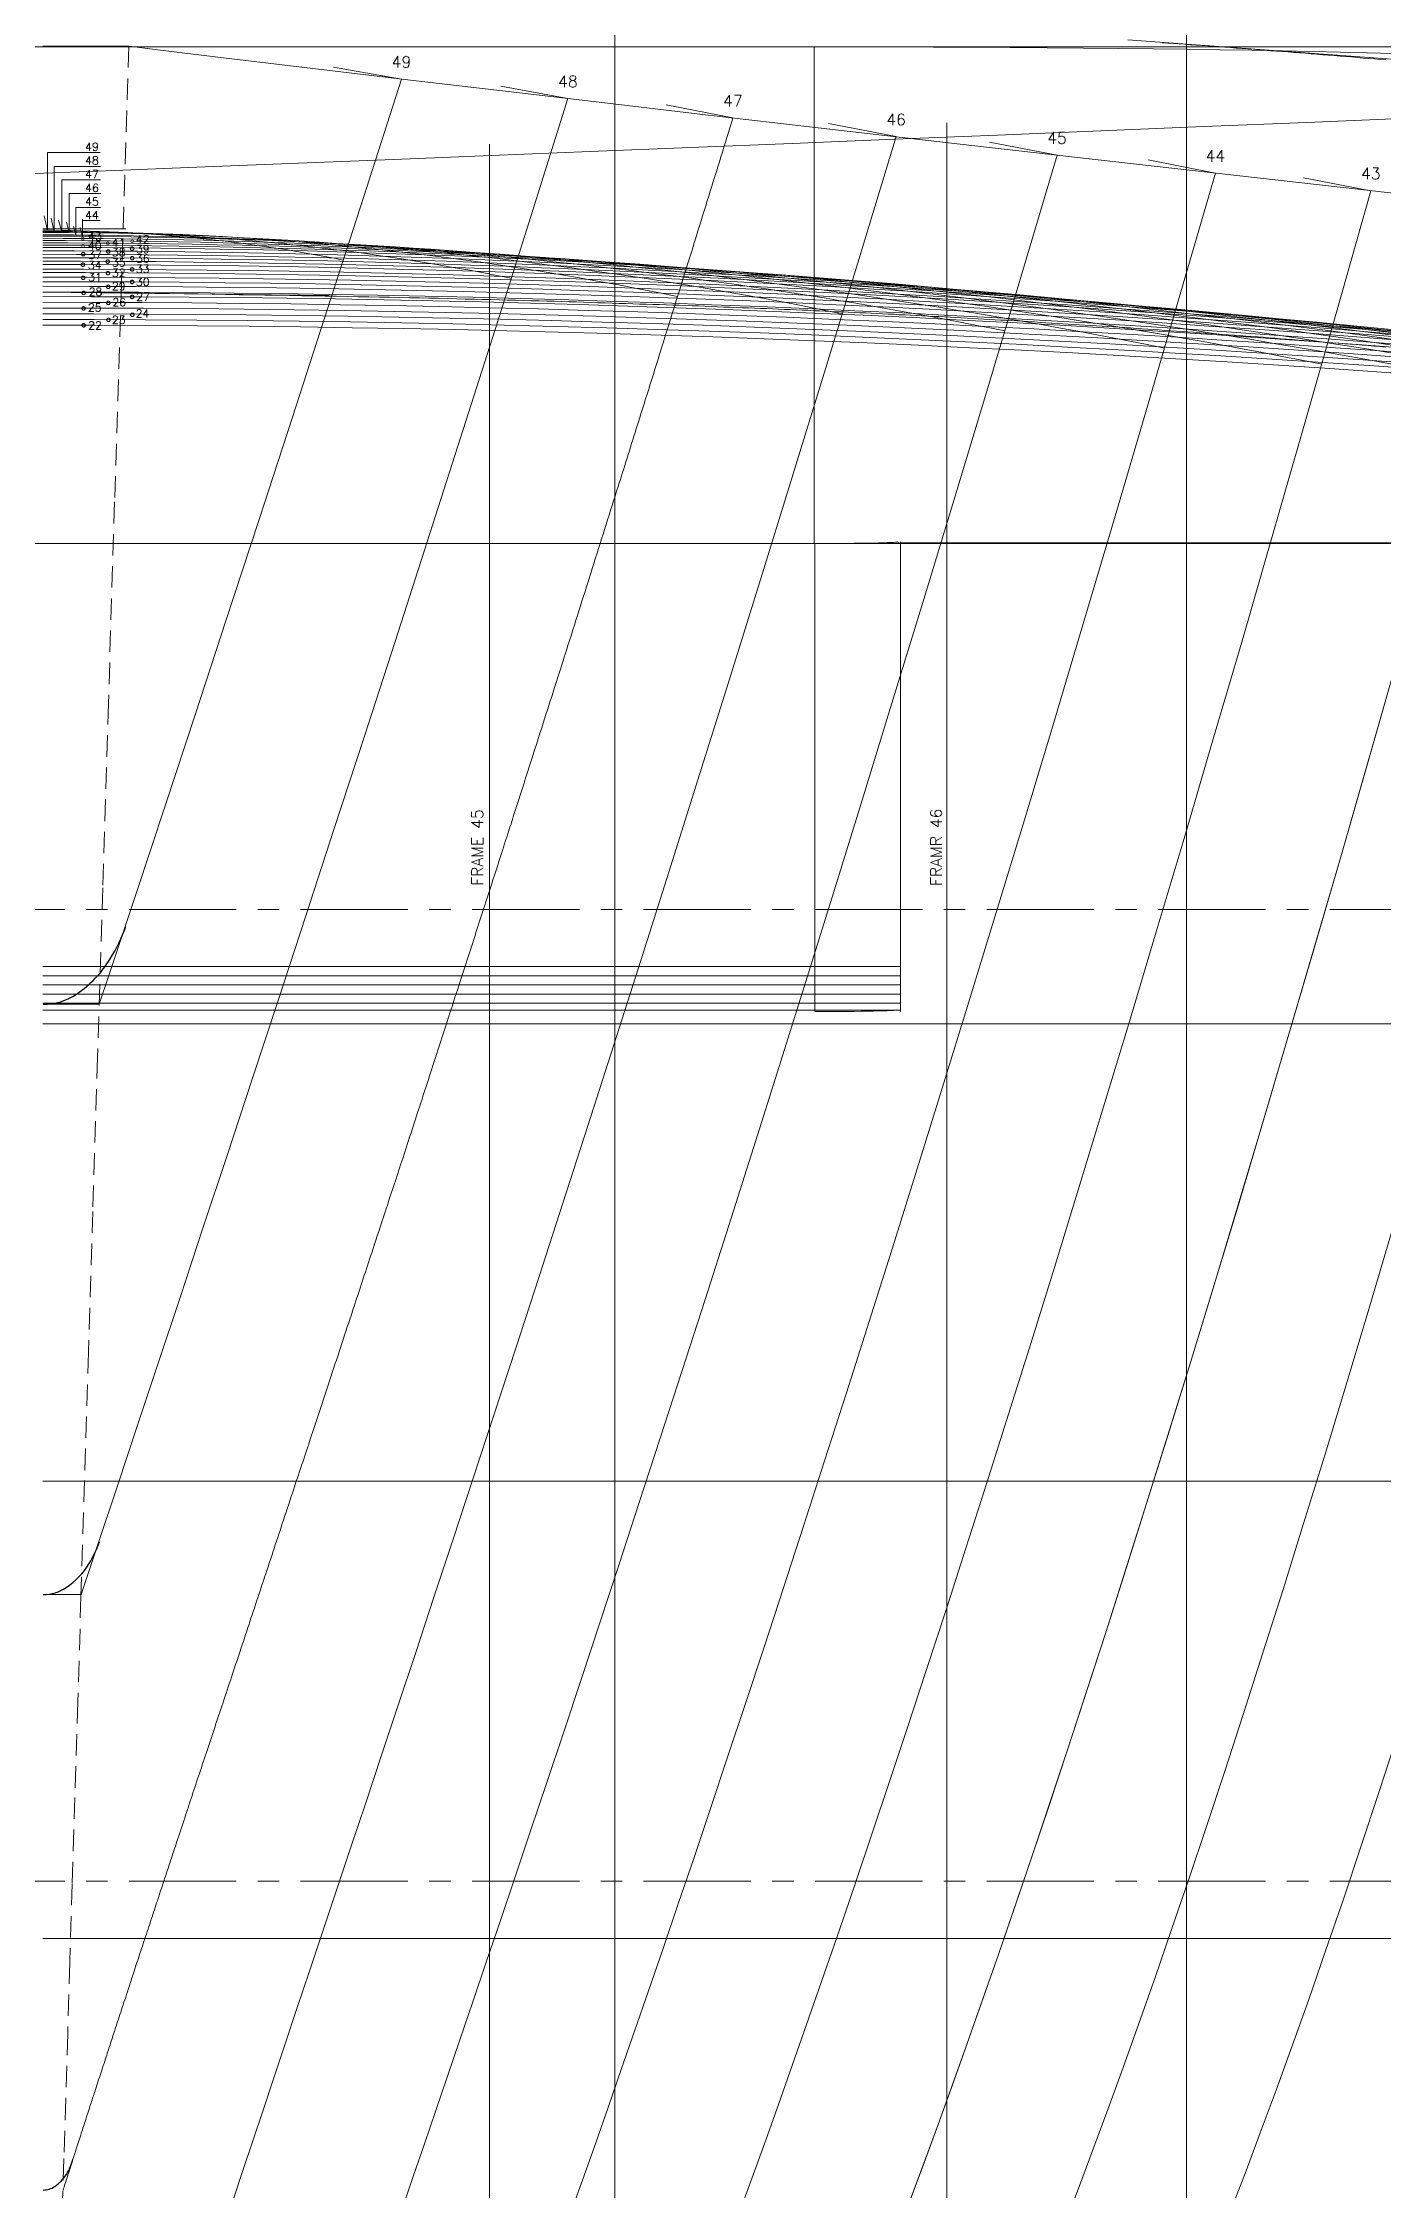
# Model space of a CAD drawing. Extents: x -3086 to 3308, y -97 to 4301.
# Drawn here: x 0 to 1172, y 1430 to 3308 of the extents above; entities that cross this region are included whole.
import ezdxf
from ezdxf.enums import TextEntityAlignment as Align

# ---------------------------------------------------------------- set-up
doc = ezdxf.new("R2010")
doc.units = 0
doc.header["$LTSCALE"] = 3
doc.header["$MEASUREMENT"] = 0
doc.linetypes.add('CENTER', pattern=[50, 31.25, -6.25, 6.25, -6.25])
doc.linetypes.add('HIDDEN', pattern=[9.375, 6.25, -3.125])
for name, color, linetype in [('22', 7, 'CONTINUOUS'), ('23', 7, 'CONTINUOUS'), ('24', 7, 'CONTINUOUS'), ('25', 7, 'CONTINUOUS'), ('26', 7, 'CONTINUOUS'), ('27', 7, 'CONTINUOUS'), ('28', 7, 'CONTINUOUS'), ('29', 7, 'CONTINUOUS'), ('30', 7, 'CONTINUOUS'), ('31', 7, 'CONTINUOUS'), ('32', 7, 'CONTINUOUS'), ('33', 7, 'CONTINUOUS'), ('34', 7, 'CONTINUOUS'), ('35', 7, 'CONTINUOUS'), ('36', 7, 'CONTINUOUS'), ('37', 7, 'CONTINUOUS'), ('38', 7, 'CONTINUOUS'), ('39', 7, 'CONTINUOUS'), ('40', 7, 'CONTINUOUS'), ('41', 7, 'CONTINUOUS'), ('42', 7, 'CONTINUOUS'), ('43', 7, 'CONTINUOUS'), ('44', 7, 'CONTINUOUS'), ('45', 7, 'CONTINUOUS'), ('46', 7, 'CONTINUOUS'), ('47', 7, 'CONTINUOUS'), ('48', 7, 'CONTINUOUS'), ('49', 7, 'CONTINUOUS'), ('7', 7, 'CONTINUOUS'), ('CENTER', 1, 'CENTER'), ('HIDDEN', 5, 'HIDDEN'), ('P1', 1, 'CONTINUOUS'), ('P3', 7, 'CONTINUOUS'), ('P5', 3, 'CONTINUOUS')]:
    doc.layers.add(name, color=color, linetype=linetype)
doc.styles.get("Standard").update_dxf_attribs({"font": 'SIMPLEX'})

# ---------------------------------------------------------------- blocks, each defined once
blk = doc.blocks.new('STEMRND')
at = {"layer": 'P3'}
for points, elevation in [([(0.1, 2467, 0.149764), (29.5, 2476, 0.10706), (58.9, 2506.8, 0.052028), (72.4, 2535.1, 0.062194)], -650), ([(0.3, 1950.7, 0.149764), (20.3, 1956.8, 0.10706), (40.4, 1977.8, 0.052487), (49.6, 1997.2, 0.062194)], -1050.2), ([(0.2, 1429.9, 0.149764), (10.3, 1433, 0.10706), (20.5, 1443.6, 0.070537), (26.3, 1457.1, 0.062194)], -1450.1), ([(0.1, 936.2, 0.149764), (2.3, 936.9, 0.10706), (4.5, 939.2, 0.071318), (5.8, 942.2, 0.062194)], -1850)]:
    blk.add_lwpolyline(points, format="xyb", dxfattribs=dict(at, elevation=elevation))

msp = doc.modelspace()

# ---------------------------------------------------------------- linework, layer by layer
at = {"layer": '22', "lineweight": 0}
msp.add_arc((0, -13657.5, -11450), 16718.5, 80.11896, 90, dxfattribs=at)
at = {"layer": '23', "lineweight": 0}
msp.add_arc((0, -13606.6, -11050), 16672.6, 80.14541, 90, dxfattribs=at)
at = {"layer": '24', "lineweight": 0}
msp.add_arc((0, -13464.4, -10650), 16535.4, 80.14491, 90, dxfattribs=at)
at = {"layer": '25', "lineweight": 0}
msp.add_arc((0, -13299.2, -10250), 16375.2, 80.15793, 90, dxfattribs=at)
at = {"layer": '26', "lineweight": 0}
msp.add_arc((0, -13043.7, -9850), 16124.7, 80.14366, 90, dxfattribs=at)
at = {"layer": '27', "lineweight": 0}
msp.add_arc((0, -12701.2, -9450), 15787.2, 80.10172, 90, dxfattribs=at)
at = {"layer": '28', "lineweight": 0}
msp.add_polyline3d([(1174.3, 3041.9, -9392), (1169.2, 3042.3, -9389.4), (1164, 3042.7, -9386.7), (1158.9, 3043.2, -9384.1), (1153.8, 3043.6, -9381.4), (1148.7, 3044, -9378.8), (1143.6, 3044.4, -9376.2), (1138.5, 3044.8, -9373.6), (1133.4, 3045.2, -9371), (1128.3, 3045.6, -9368.5), (1123.2, 3046, -9365.9), (1118.1, 3046.4, -9363.4), (1112.9, 3046.8, -9360.9), (1107.8, 3047.2, -9358.4), (1102.7, 3047.6, -9355.9), (1097.6, 3048, -9353.4), (1092.5, 3048.4, -9350.9), (1087.4, 3048.8, -9348.5), (1082.3, 3049.2, -9346), (1077.2, 3049.6, -9343.6), (1072.1, 3050, -9341.2), (1067.1, 3050.4, -9338.8), (1062, 3050.7, -9336.4), (1056.9, 3051.1, -9334.1), (1051.8, 3051.5, -9331.7), (1046.7, 3051.9, -9329.4), (1041.7, 3052.2, -9327.1), (1036.6, 3052.6, -9324.8), (1031.5, 3053, -9322.5), (1026.5, 3053.4, -9320.2), (1021.4, 3053.7, -9317.9), (1016.4, 3054.1, -9315.7), (1011.3, 3054.4, -9313.5), (1006.3, 3054.8, -9311.2), (1001.2, 3055.2, -9309), (996.2, 3055.5, -9306.9), (991.2, 3055.9, -9304.7), (986.2, 3056.2, -9302.5), (981.2, 3056.5, -9300.4), (976.2, 3056.9, -9298.2), (971.2, 3057.2, -9296.1), (966.2, 3057.6, -9294), (961.2, 3057.9, -9291.9), (956.2, 3058.2, -9289.9), (951.2, 3058.6, -9287.8), (946.2, 3058.9, -9285.8), (941.3, 3059.2, -9283.7), (936.3, 3059.5, -9281.7), (931.3, 3059.9, -9279.7), (926.4, 3060.2, -9277.7), (921.4, 3060.5, -9275.7), (916.5, 3060.8, -9273.7), (911.5, 3061.1, -9271.8), (906.6, 3061.4, -9269.9), (901.6, 3061.7, -9267.9), (896.7, 3062, -9266), (891.8, 3062.3, -9264.1), (886.8, 3062.6, -9262.2), (881.9, 3062.9, -9260.3), (877, 3063.2, -9258.5), (872, 3063.5, -9256.6), (867.1, 3063.8, -9254.8), (862.2, 3064.1, -9252.9), (857.3, 3064.4, -9251.1), (852.3, 3064.7, -9249.3), (847.4, 3065, -9247.5), (842.5, 3065.3, -9245.7), (837.6, 3065.5, -9244), (832.7, 3065.8, -9242.2), (827.7, 3066.1, -9240.4), (822.8, 3066.4, -9238.7), (817.9, 3066.6, -9237), (813, 3066.9, -9235.3), (808.1, 3067.2, -9233.5), (803.1, 3067.4, -9231.9), (798.2, 3067.7, -9230.2), (793.3, 3068, -9228.5), (788.4, 3068.2, -9226.8), (783.5, 3068.5, -9225.2), (778.5, 3068.7, -9223.5), (773.6, 3069, -9221.9), (768.7, 3069.2, -9220.3), (763.8, 3069.5, -9218.7), (758.8, 3069.7, -9217), (753.9, 3070, -9215.5), (748.9, 3070.2, -9213.9), (744, 3070.5, -9212.3), (739.1, 3070.7, -9210.7), (734.1, 3071, -9209.2), (729.2, 3071.2, -9207.6), (724.2, 3071.4, -9206.1), (719.2, 3071.7, -9204.5), (714.3, 3071.9, -9203), (709.3, 3072.1, -9201.5), (704.3, 3072.4, -9200), (699.3, 3072.6, -9198.5), (694.3, 3072.8, -9197), (689.3, 3073.1, -9195.5), (684.2, 3073.3, -9194.1), (679.2, 3073.5, -9192.6), (674.1, 3073.7, -9191.2), (669, 3074, -9189.7), (663.9, 3074.2, -9188.3), (658.8, 3074.4, -9186.8), (653.6, 3074.6, -9185.4), (648.4, 3074.8, -9184), (643.3, 3075, -9182.6), (638, 3075.3, -9181.2), (632.8, 3075.5, -9179.8), (627.5, 3075.7, -9178.4), (622.3, 3075.9, -9177), (617, 3076.1, -9175.6), (611.6, 3076.3, -9174.3), (606.3, 3076.5, -9172.9), (600.9, 3076.7, -9171.6), (595.4, 3076.9, -9170.2), (590, 3077.1, -9168.9), (584.5, 3077.3, -9167.5), (579, 3077.6, -9166.2), (573.4, 3077.8, -9164.9), (567.8, 3078, -9163.6), (562.2, 3078.2, -9162.3), (556.5, 3078.4, -9161), (550.8, 3078.6, -9159.7), (545.1, 3078.8, -9158.4), (539.3, 3079, -9157.1), (533.5, 3079.1, -9155.8), (527.6, 3079.3, -9154.5), (521.7, 3079.5, -9153.2), (515.8, 3079.7, -9152), (509.8, 3079.9, -9150.7), (503.8, 3080.1, -9149.5), (497.7, 3080.3, -9148.2), (491.6, 3080.5, -9147), (485.4, 3080.7, -9145.7), (479.2, 3080.9, -9144.5), (472.9, 3081.1, -9143.2), (466.6, 3081.3, -9142), (460.2, 3081.5, -9140.8), (453.7, 3081.7, -9139.6), (447.2, 3081.9, -9138.4), (440.6, 3082, -9137.1), (433.9, 3082.2, -9136), (427.1, 3082.4, -9134.8), (420.3, 3082.6, -9133.6), (413.3, 3082.8, -9132.4), (406.3, 3083, -9131.3), (399.1, 3083.2, -9130.1), (391.9, 3083.4, -9129), (384.5, 3083.5, -9127.8), (377, 3083.7, -9126.7), (369.4, 3083.9, -9125.6), (361.6, 3084.1, -9124.5), (353.7, 3084.3, -9123.5), (345.7, 3084.5, -9122.4), (337.5, 3084.7, -9121.4), (329.2, 3084.8, -9120.3), (320.7, 3085, -9119.3), (312.1, 3085.2, -9118.3), (303.2, 3085.4, -9117.4), (294.3, 3085.6, -9116.4), (285.1, 3085.8, -9115.5), (275.8, 3085.9, -9114.5), (266.3, 3086.1, -9113.6), (256.6, 3086.3, -9112.8), (246.7, 3086.5, -9111.9), (236.6, 3086.7, -9111.1), (226.3, 3086.8, -9110.2), (215.7, 3087, -9109.5), (205, 3087.2, -9108.7), (194.1, 3087.4, -9107.9), (182.9, 3087.5, -9107.2), (171.5, 3087.7, -9106.5), (159.8, 3087.9, -9105.9), (148, 3088.1, -9105.2), (135.8, 3088.3, -9104.6), (123.5, 3088.4, -9104), (110.8, 3088.6, -9103.4), (97.9, 3088.8, -9102.9), (84.8, 3089, -9102.4), (71.4, 3089.1, -9101.9), (57.7, 3089.3, -9101.5), (43.7, 3089.5, -9101.1), (29.4, 3089.7, -9100.7), (14.9, 3089.8, -9100.3), (0, 3090, -9100)], dxfattribs=at)
msp.add_arc((0, -12338.3, -9050), 15428.3, 80.07278, 90, dxfattribs=at)
at = {"layer": '29', "lineweight": 0}
msp.add_arc((0, -11891.1, -8650), 14986.1, 80.01482, 90, dxfattribs=at)
at = {"layer": '30', "lineweight": 0}
msp.add_arc((0, -11427.3, -8250), 14526.3, 79.97024, 90, dxfattribs=at)
at = {"layer": '31', "lineweight": 0}
msp.add_arc((0, -10949.4, -7850), 14052.4, 79.94117, 90, dxfattribs=at)
at = {"layer": '32', "lineweight": 0}
msp.add_arc((0, -10331.3, -7450), 13438.3, 79.8334, 90, dxfattribs=at)
at = {"layer": '33', "lineweight": 0}
msp.add_arc((0, -9770.2, -7050), 12880.2, 79.78904, 90, dxfattribs=at)
at = {"layer": '34', "lineweight": 0}
msp.add_arc((0, -9143.8, -6650), 12257.8, 79.71398, 90, dxfattribs=at)
at = {"layer": '35', "lineweight": 0}
msp.add_arc((0, -8516.4, -6250), 11633.4, 79.65798, 90, dxfattribs=at)
at = {"layer": '36', "lineweight": 0}
msp.add_arc((0, -7829.7, -5850), 10949.7, 79.56782, 90, dxfattribs=at)
at = {"layer": '37', "lineweight": 0}
msp.add_arc((0, -7088.7, -5450), 10211.7, 79.43849, 90, dxfattribs=at)
at = {"layer": '38', "lineweight": 0}
msp.add_arc((0, -6358.5, -5050), 9484.5, 79.32963, 90, dxfattribs=at)
at = {"layer": '39', "lineweight": 0}
msp.add_arc((0, -5583.4, -4650), 8712.4, 79.17619, 90, dxfattribs=at)
at = {"layer": '40', "lineweight": 0, "elevation": -4250}
msp.add_lwpolyline([(1185, 1829.5), (1168.5, 1778.6), (1152.5, 1730), (1136.9, 1683.5), (1121.7, 1639.1), (1106.9, 1596.6), (1092.5, 1556), (1078.4, 1517.2), (1064.6, 1480), (1051.2, 1444.3), (1038, 1410.2)], dxfattribs=at)
at = {"layer": '40', "lineweight": 0}
msp.add_arc((0, -4879.7, -4250), 8010.7, 79.11982, 90, dxfattribs=at)
at = {"layer": '41', "lineweight": 0, "elevation": -3850}
msp.add_lwpolyline([(1180.8, 2272.4), (1160.3, 2203.2), (1140.4, 2137), (1121.2, 2073.6), (1102.5, 2013), (1084.5, 1955.1), (1066.9, 1899.7), (1050, 1846.8), (1033.5, 1796.3), (1017.5, 1748), (1002.1, 1701.9), (987, 1657.8), (972.5, 1615.7), (958.3, 1575.5), (944.6, 1537.1), (931.2, 1500.3), (918.2, 1465.1), (905.5, 1431.3), (893.2, 1399)], dxfattribs=at)
at = {"layer": '41', "lineweight": 0}
msp.add_arc((0, -4136.4, -3850), 7269.4, 79.02312, 90, dxfattribs=at)
at = {"layer": '42', "lineweight": 0, "elevation": -3450}
msp.add_lwpolyline([(1184.8, 2770.3), (1159.5, 2681.4), (1135, 2596.1), (1111.2, 2514.2), (1088.2, 2435.8), (1066, 2360.6), (1044.4, 2288.6), (1023.6, 2219.6), (1003.5, 2153.7), (984, 2090.6), (965.2, 2030.3), (946.9, 1972.7), (929.4, 1917.7), (912.4, 1865.1), (895.9, 1814.9), (880.1, 1767), (864.7, 1721.3), (849.9, 1677.7), (835.6, 1636), (821.7, 1596.2), (808.3, 1558.2), (795.4, 1521.9), (782.8, 1487.1), (770.6, 1453.8), (758.7, 1421.9)], dxfattribs=at)
at = {"layer": '42', "lineweight": 0}
msp.add_arc((0, -3357.5, -3450), 6492.5, 78.87516, 90, dxfattribs=at)
at = {"layer": '43', "lineweight": 0}
msp.add_line((1161.2, 3178.6, -3050), (1102.5, 3189.9, -3050), dxfattribs=at)
at = {"layer": '43', "lineweight": 0, "elevation": -3050}
msp.add_lwpolyline([(1161.2, 3178.6), (1131.8, 3074.5), (1103.3, 2974.4), (1075.6, 2878.2), (1048.9, 2785.8), (1022.9, 2697.1), (997.9, 2612), (973.6, 2530.4), (950.2, 2452.1), (927.5, 2377.2), (905.6, 2305.5), (884.5, 2236.8), (864.1, 2171.2), (844.4, 2108.5), (825.4, 2048.5), (807.1, 1991.3), (789.5, 1936.6), (772.5, 1884.4), (756.1, 1834.6), (740.4, 1787.2), (725.2, 1741.9), (710.6, 1698.7), (696.5, 1657.5), (683, 1618.1), (669.9, 1580.6), (657.3, 1544.7), (645.2, 1510.5), (633.5, 1477.7), (622.2, 1446.3), (611.2, 1416.2)], dxfattribs=at)
at = {"layer": '43', "lineweight": 0}
msp.add_arc((0, -2602.3, -3050), 5739.3, 78.76427, 90, dxfattribs=at)
at = {"layer": '44', "lineweight": 0}
msp.add_line((1025.3, 3194, -2650), (966.6, 3205.5, -2650), dxfattribs=at)
at = {"layer": '44', "lineweight": 0, "elevation": -2650}
msp.add_lwpolyline([(1025.3, 3194), (995.2, 3090.1), (966, 2990.1), (937.7, 2894.1), (910.3, 2801.9), (883.9, 2713.4), (858.3, 2628.5), (833.6, 2547.2), (809.7, 2469.2), (786.7, 2394.6), (764.5, 2323.2), (743.1, 2254.8), (722.5, 2189.6), (702.6, 2127.2), (683.6, 2067.6), (665.2, 2010.7), (647.6, 1956.5), (630.6, 1904.7), (614.4, 1855.4), (598.7, 1808.4), (583.8, 1763.5), (569.4, 1720.8), (555.6, 1680.1), (542.3, 1641.2), (529.6, 1604.2), (517.4, 1568.9), (505.7, 1535.2), (494.5, 1502.9), (483.7, 1472.1), (473.2, 1442.5), (463.2, 1414.2)], dxfattribs=at)
at = {"layer": '44', "lineweight": 0}
msp.add_arc((0, -1818.6, -2650), 4957.6, 78.5888, 90, dxfattribs=at)
at = {"layer": '45', "lineweight": 0}
msp.add_line((886.8, 3209.7, -2250), (827.9, 3221.2, -2250), dxfattribs=at)
at = {"layer": '45', "lineweight": 0, "elevation": -2250}
msp.add_lwpolyline([(886.8, 3209.7), (856, 3106), (826.2, 3006.3), (797.4, 2910.5), (769.5, 2818.5), (742.5, 2730.3), (716.5, 2645.7), (691.4, 2564.6), (667.2, 2487), (643.9, 2412.7), (621.4, 2341.6), (599.8, 2273.6), (579, 2208.7), (559.1, 2146.8), (539.9, 2087.6), (521.5, 2031.2), (503.9, 1977.3), (487, 1926.1), (470.9, 1877.2), (455.4, 1830.6), (440.6, 1786.3), (426.5, 1744.1), (413, 1703.9), (400.1, 1665.6), (387.7, 1629.1), (375.9, 1594.4), (364.6, 1561.2), (353.8, 1529.6), (343.5, 1499.4), (333.6, 1470.4), (324.1, 1442.7), (315, 1416.1)], dxfattribs=at)
at = {"layer": '45', "lineweight": 0}
msp.add_arc((0, -1112.6, -2250), 4252.6, 78.593, 90, dxfattribs=at)
at = {"layer": '46', "lineweight": 0}
msp.add_line((746.1, 3225.9, -1850), (686.9, 3237.5, -1850), dxfattribs=at)
at = {"layer": '46', "lineweight": 0, "elevation": -1850}
msp.add_lwpolyline([(746.1, 3225.9), (714.7, 3122.3), (684.3, 3022.8), (655, 2927.3), (626.6, 2835.6), (599.2, 2747.7), (572.8, 2663.4), (547.4, 2582.7), (522.9, 2505.4), (499.3, 2431.5), (476.6, 2360.8), (454.8, 2293.2), (433.9, 2228.8), (413.9, 2167.2), (394.7, 2108.5), (376.3, 2052.5), (358.8, 1999.2), (342, 1948.4), (326, 1900.1), (310.7, 1854), (296.1, 1810.2), (282.3, 1768.6), (269, 1729), (256.4, 1691.3), (244.5, 1655.4), (233, 1621.2), (222.2, 1588.7), (211.8, 1557.7), (201.9, 1528.1), (192.5, 1499.9), (183.5, 1472.9), (174.9, 1447), (166.7, 1422.1)], dxfattribs=at)
at = {"layer": '46', "lineweight": 0}
msp.add_arc((0, -334.6, -1850), 3476.6, 78.4007, 90, dxfattribs=at)
at = {"layer": '47', "lineweight": 0}
msp.add_line((603.4, 3242.3, -1450), (545, 3253.8, -1450), dxfattribs=at)
at = {"layer": '47', "lineweight": 0, "elevation": -1450}
msp.add_lwpolyline([(603.4, 3242.3, -0.000277), (582.3, 3174, -0.000543), (571.5, 3139.1, -0.000001), (540.7, 3040.3, -0.00013), (540.6, 3039.9, -0.000144), (518.9, 2970.4, -0.000389), (510.8, 2944.6, -0.000236), (503, 2919.9, -0.000088), (482, 2853.3, -0.000087), (460.8, 2786.1, -0.000286), (454.3, 2765.7, -0.000358), (447.4, 2744, -0.000125), (427.5, 2681.7, -0.000103), (409.4, 2625, -0.000246), (401.8, 2601.4, -0.000308), (390.8, 2567.2, -0.000247), (377, 2524.5, -0.00005), (365.5, 2488.9, -0.000047), (353.2, 2451, -0.00007), (339.3, 2408, -0.00011), (330.4, 2380.7, -0.000355), (320.7, 2350.9, -0.000283), (308.5, 2313.6, -0.000111), (297.3, 2279.5, -0.000126), (287.5, 2249.6, -0.000064), (272.8, 2204.8, -0.000176), (267.4, 2188.5, -0.000066), (257.8, 2159.4, 0.000027), (248.2, 2130.3, 0.000066), (236.6, 2095.1, -0.000114), (229.9, 2074.8, -0.000537), (222.6, 2052.8, 0.000384), (212.4, 2022, 0.000012), (204.3, 1997.5, 0.000011), (195.8, 1971.8, 0.000037), (187.9, 1947.9, -0.000052), (180, 1924, -0.000272), (174.6, 1907.7, -0.000152), (164.9, 1878.5, -0.000379), (157.3, 1855.6, 0.000429), (150.5, 1835.3, 0.000138), (143.5, 1814.3, 0.000146), (136.9, 1794.3, 0.000131), (130.4, 1774.8, -0.000114), (124, 1755.3, -0.000261), (117.2, 1734.7, 0.000327), (111.7, 1718.2, 0.000267), (107.7, 1705.9, 0.000143), (100.1, 1683, 0.000242), (94.8, 1666.8, -0.000227), (89.1, 1649.5, -0.000644), (83.5, 1632.7, 0.000724), (78.6, 1617.7, 0.000668), (74.6, 1605.4, -0.000458), (68.7, 1587.4, -0.000602), (63.3, 1571.1, 0.00078), (59.2, 1558.5, 0.001254), (55.3, 1546.5, -0.000966), (50.3, 1531, -0.000803), (45.3, 1515.8, 0.001096), (41.7, 1504.7, 0.000337), (37.4, 1491.4, 0.000383), (33.6, 1479.6, 0.000042), (29.2, 1466, 0.000055), (25.9, 1455.6, 0.000055), (22.4, 1444.7, 0.000049), (18.5, 1432.5, 0.000193), (17.7, 1429.9, -0.000445)], format="xyb", dxfattribs=at)
at = {"layer": '47', "lineweight": 0}
msp.add_arc((0, 412.9, -1450), 2730.1, 78.2714, 90, dxfattribs=at)
at = {"layer": '48', "lineweight": 0}
msp.add_line((459.1, 3259.2, -1050), (400.5, 3270.2, -1050), dxfattribs=at)
at = {"layer": '48', "lineweight": 0, "elevation": -1050}
msp.add_lwpolyline([(459.1, 3259.2), (426.7, 3156.2), (395.4, 3057.3), (365.2, 2962.4), (336, 2871.4), (307.9, 2784.2), (280.9, 2700.7), (254.8, 2620.8), (229.9, 2544.3), (205.9, 2471.2), (182.9, 2401.4), (161, 2334.8), (139.9, 2271.3), (119.9, 2210.7), (100.8, 2153), (82.5, 2098.1), (65.2, 2045.9), (48.7, 1996.2), (33.6, 1950.7)], dxfattribs=at)
at = {"layer": '48', "lineweight": 0}
msp.add_arc((0, 1077, -1050), 2066, 78.5663, 90, dxfattribs=at)
at = {"layer": '49', "lineweight": 0}
msp.add_line((313.5, 3276.3, -650), (254.1, 3286.7, -650), dxfattribs=at)
at = {"layer": '49', "lineweight": 0, "elevation": -650}
msp.add_lwpolyline([(313.5, 3276.3), (280.6, 3173.7), (248.9, 3075.2), (218.3, 2980.7), (188.8, 2890.1), (160.4, 2803.3), (133.1, 2720.2), (106.9, 2640.7), (81.8, 2564.8), (57.7, 2492.2), (49.3, 2467)], dxfattribs=at)
at = {"layer": '49', "lineweight": 0}
msp.add_arc((0, 1804.1, -650), 1339.9, 78.6943, 90, dxfattribs=at)
at = {"layer": '7', "color": 7, "lineweight": 0}
for points in [[(75, 3305, 0), (80.2, 3304.4, -14.1), (95.8, 3302.5, -56.6), (121.8, 3299.3, -127.1), (158, 3294.9, -225.6), (204.3, 3289.4, -351.8), (260.6, 3282.6, -505.3), (326.5, 3274.8, -685.8), (401.9, 3265.9, -892.6), (486.4, 3256, -1125.3), (579.4, 3245.1, -1383.3), (680.6, 3233.4, -1665.7), (789.2, 3220.9, -1971.9), (904.6, 3207.7, -2301), (1026, 3193.9, -2652), (1152.5, 3179.6, -3024.1), (1283.1, 3164.9, -3416.2)], [(1184.8, 2770.3, -3450), (1135, 2596.1, -3450), (1088.2, 2435.8, -3450), (1044.5, 2288.6, -3450), (1003.5, 2153.7, -3450), (965.2, 2030.3, -3450), (929.4, 1917.7, -3450), (895.9, 1814.9, -3450), (864.7, 1721.3, -3450), (835.6, 1636, -3450), (808.3, 1558.2, -3450), (782.8, 1487.1, -3450), (758.7, 1421.9, -3450)]]:
    msp.add_polyline3d(points, dxfattribs=at)
at = {"layer": 'CENTER', "color": 5, "lineweight": 0}
for p, q in [((3169.1, 2550, -10650), (-2987.4, 2550, -10650)), ((3169.1, 1700, -10650), (-2987.4, 1700, -10650))]:
    msp.add_line(p, q, dxfattribs=at)
at = {"layer": 'CENTER', "linetype": 'Continuous', "lineweight": 0}
for p, q in [((0, 2450), (2982.3, 2450)), ((0, 2050), (2982.3, 2050)), ((0, 1650), (2982.3, 1650))]:
    msp.add_line(p, q, dxfattribs=at)
at = {"layer": 'HIDDEN', "color": 5, "lineweight": 0}
msp.add_polyline3d([(75.2, 3305, -0.5), (68.6, 3097.7, -160.8), (62.7, 2906.4, -309.1), (57.3, 2730.4, -445.5), (52.3, 2568.9, -570.7), (47.8, 2421, -685.4), (43.6, 2285.8, -790.1), (39.9, 2162.7, -885.5), (36.4, 2050.6, -972.2), (33.3, 1949, -1050.8), (30.5, 1856.8, -1122), (28, 1773.3, -1186.5), (25.7, 1697.7, -1244.7), (23.6, 1629.1, -1297.5), (21.7, 1566.7, -1345.3), (20, 1509.8, -1388.9), (18.4, 1457.4, -1428.9), (16.9, 1408.8, -1465.9)], dxfattribs=at)
at = {"layer": 'P1', "lineweight": 0}
for p, q in [((500, 0, -10650), (500, 4224.4, -10650)), ((1000, 0, -10650), (1000, 4224.4, -10650)), ((790.6, 3238, 78.5), (790.6, 901.5, 78.5)), ((390.6, 3219.4, 78.5), (390.6, 667.8, 78.5)), ((0.1, 2467, -11300), (49.5, 2467, -11300)), ((0.3, 1950.7, -11700.2), (33.7, 1950.7, -11700.2))]:
    msp.add_line(p, q, dxfattribs=at)
at = {"layer": 'P1', "lineweight": 0, "extrusion": (0, 1, 0)}
for p, q in [((1825.9, 3245.7, -10461.1), (948.8, 3310.7, -9830.1)), ((75, 3305, 0), (0, 3305, 0)), ((0, 3145.3, -125.7), (72.5, 3145.3, -125.7)), ((0, 2500, -17349.6), (750, 2500, -17349.6))]:
    msp.add_line(p, q, dxfattribs=at)
at = {"layer": 'P1', "lineweight": 0, "extrusion": (1, 0, 0)}
msp.add_line((750, 2500, -17349.6), (750, 2870, -17349.6), dxfattribs=at)
at = {"layer": 'P3', "color": 7, "lineweight": 0}
for p, q in [((-1100, 3304.5, -14850), (1364.5, 3304.5, -14850)), ((-1100, 3304.5, -14923.8), (674.4, 3304.5, -14923.8)), ((675, 2870, -15540), (-450, 2870, -15540)), ((0, 2870, -15540), (450, 2870, -15540)), ((675, 2870, -15540), (675, 2460.6, -15540)), ((750, 2871.6, -15540), (750, 2461.8, -15540)), ((750, 2870, -15540), (750, 2460.6, -15540)), ((0, 2461.8, -15540), (750, 2461.8, -15540))]:
    msp.add_line(p, q, dxfattribs=at)
at = {"layer": 'P3', "color": 7, "lineweight": 0, "extrusion": (0, 1, 0)}
for p in [(674.4, 3304.5, -14923.8), (-449.2, 2870, -14993.3)]:
    msp.add_line(p, (674.4, 2870, -14993.3), dxfattribs=at)
at = {"layer": 'P3', "lineweight": 0}
for p, q in [((250, 3087, -9113), (0, 3090, -9100)), ((3.7, 3090, -9100), (3.7, 3090, -9100)), ((3.7, 3090, -9100), (3.7, 3090, -9100)), ((747, 2871.5, -15615), (750, 2870, -17302.2)), ((1295, 2870.5, -15850), (750, 2870.5, -15850)), ((750, 2870.5, -15850), (750, 2468, -15850)), ((750, 2870, -17302.2), (750, 2870, -17374.8)), ((750, 2870, -16250), (750, 2476, -16250)), ((750, 2870, -16650), (750, 2484, -16650)), ((750, 2870, -17050), (750, 2492, -17050)), ((1295, 2870, -16250), (750, 2870, -16250)), ((1295, 2870, -16650), (750, 2870, -16650)), ((1295, 2870, -17050), (750, 2870, -17050)), ((1295, 2870, -17450), (750, 2870, -17450)), ((0, 2500, -17349.6), (750, 2500, -17349.6)), ((0, 2500, -17449.6), (750, 2500, -17449.6)), ((0, 2492, -17049.7), (750, 2492, -17049.7)), ((0, 2484, -16649.8), (750, 2484, -16649.8)), ((0, 2476, -16249.8), (750, 2476, -16249.8)), ((0, 2468, -15849.9), (750, 2468, -15849.9)), ((750, 2468, -15849.9), (750, 2468, -15849.9))]:
    msp.add_line(p, q, dxfattribs=at)
at = {"layer": 'P3', "lineweight": 0, "extrusion": (-1, 0, 0)}
msp.add_line((750, 2870, -17050), (750, 2870, -16901.1), dxfattribs=at)
at = {"layer": 'P3', "lineweight": 0, "extrusion": (0, 1, 0)}
msp.add_line((750, 2500, -17349.6), (750, 2461.8, -15540), dxfattribs=at)
at = {"layer": 'P3', "lineweight": 0}
msp.add_polyline3d([(1174.6, 3293.1, -9911), (1169.6, 3293.5, -9908.3), (1164.5, 3293.9, -9905.6), (1159.5, 3294.3, -9903), (1154.5, 3294.7, -9900.3), (1149.4, 3295.2, -9897.7), (1144.4, 3295.6, -9895.1), (1139.3, 3296, -9892.5), (1134.3, 3296.4, -9889.9), (1129.2, 3296.8, -9887.3), (1124.2, 3297.2, -9884.8), (1119.2, 3297.6, -9882.2), (1114.1, 3298, -9879.7), (1109.1, 3298.4, -9877.2), (1104, 3298.8, -9874.7), (1099, 3299.2, -9872.2), (1093.9, 3299.6, -9869.7), (1088.9, 3300, -9867.3), (1083.9, 3300.4, -9864.8), (1078.8, 3300.8, -9862.4), (1073.8, 3301.1, -9860), (1068.8, 3301.5, -9857.6), (1063.7, 3301.9, -9855.2), (1058.7, 3302.3, -9852.8), (1053.7, 3302.7, -9850.4), (1048.7, 3303, -9848.1), (1043.6, 3303.4, -9845.8), (1038.6, 3303.8, -9843.4), (1033.6, 3304.2, -9841.1), (1028.6, 3304.5, -9838.9), (1023.6, 3304.9, -9836.6), (1018.6, 3305.3, -9834.3), (1013.6, 3305.6, -9832.1), (1008.6, 3306, -9829.8), (1003.6, 3306.3, -9827.6), (998.7, 3306.7, -9825.4), (993.7, 3307, -9823.2), (988.7, 3307.4, -9821.1), (983.8, 3307.7, -9818.9), (978.8, 3308.1, -9816.7)], dxfattribs=at)
at = {"layer": 'P3', "color": 7, "lineweight": 0, "extrusion": (-5.81885e-16, 0.999679, -0.025344)}
msp.add_arc((-659.8, -15537.1, 3681.7), 702, 91.1955, 179.3171, dxfattribs=at)
at = {"layer": 'P3', "color": 7, "lineweight": 0, "extrusion": (0, 1, 0)}
msp.add_arc((-675, -15613.3, 2870), 620, 89.9448, 180.1441, dxfattribs=at)
at = {"layer": 'P3', "color": 7, "lineweight": 0, "extrusion": (-6.06209e-16, -0.9998, -0.019996)}
for centre in [(672, -15669.2, -2558.7), (672, -15661, -2149.4)]:
    msp.add_arc(centre, 75, 359.9538, 87.6993, dxfattribs=at)
at = {"layer": 'P5', "lineweight": 0}
for p, q in [((3.9, 3212.1, -10650), (3.9, 3143.9, -10650)), ((50, 3212.1, -10650), (3.9, 3212.1, -10650)), ((9.9, 3199.9, -10650), (9.9, 3142.8, -10650)), ((50.3, 3199.9, -10650), (9.9, 3199.9, -10650)), ((16.5, 3188.1, -10650), (16.5, 3142.8, -10650)), ((50.5, 3188.1, -10650), (16.5, 3188.1, -10650)), ((23, 3176.3, -10650), (23, 3141.9, -10650)), ((50.7, 3176.3, -10650), (23, 3176.3, -10650)), ((3.9, 3143.9, -10650), (1, 3156.6, -10650)), ((28.9, 3163.9, -10650), (28.9, 3139.6, -10650)), ((50.3, 3163.9, -10650), (28.9, 3163.9, -10650)), ((9.9, 3142.8, -10650), (7.2, 3154.6, -10650)), ((16.5, 3142.8, -10650), (13.7, 3152.8, -10650)), ((23, 3141.9, -10650), (20.7, 3151.1, -10650)), ((28.9, 3139.6, -10650), (26.9, 3147.4, -10650)), ((34.5, 3138.3, -2650), (32.5, 3146.4, -10650)), ((34.7, 3153.6, -10650), (34.5, 3138.3, -2650)), ((34.7, 3152.6, -10650), (50, 3152.6, -10650))]:
    msp.add_line(p, q, dxfattribs=at)
at = {"layer": 'P5', "lineweight": 0, "extrusion": (1, 0, 0)}
msp.add_line((750, 2500, -17349.6), (750, 2750, -17349.6), dxfattribs=at)
at = {"layer": 'P5', "lineweight": 0, "elevation": -10650}
for points, const_width in [([(33.6, 3136.7, 1), (36.1, 3136.7, 1)], 0.5), ([(33.7, 3123.1, 1), (36.7, 3123.1, 1)], 1), ([(33.8, 3130.4, 1), (36.3, 3130.4, 1)], 0.5), ([(55.2, 3116.6, 1), (58.2, 3116.6, 1)], 1), ([(55.6, 3125.5, 1), (58.6, 3125.5, 1)], 1), ([(55.6, 3132.6, 1), (58.1, 3132.6, 1)], 0.5), ([(76.5, 3128, 1), (79.5, 3128, 1)], 1), ([(76.5, 3119.6, 1), (79.5, 3119.6, 1)], 1), ([(76.9, 3134.4, 1), (79.4, 3134.4, 1)], 0.5), ([(33.5, 3113.9, 1), (36.5, 3113.9, 1)], 1), ([(33.7, 3102.4, 1), (36.7, 3102.4, 1)], 1), ([(55.4, 3106.5, 1), (58.4, 3106.5, 1)], 1), ([(76.5, 3109.8, 1), (79.5, 3109.8, 1)], 1), ([(76.5, 3098.8, 1), (79.5, 3098.8, 1)], 1), ([(34.1, 3089.3, 1), (37.1, 3089.3, 1)], 1), ([(55.6, 3094.6, 1), (58.6, 3094.6, 1)], 1), ([(55.7, 3080.5, 1), (58.7, 3080.5, 1)], 1), ([(76.5, 3085.7, 1), (79.5, 3085.7, 1)], 1), ([(34.1, 3075.7, 1), (37.1, 3075.7, 1)], 1), ([(34.1, 3060.9, 1), (37.1, 3060.9, 1)], 1), ([(55.9, 3065.7, 1), (58.9, 3065.7, 1)], 1), ([(76.7, 3070.1, 1), (79.7, 3070.1, 1)], 1)]:
    msp.add_lwpolyline(points, format="xyb", close=True, dxfattribs=dict(at, const_width=const_width))
at = {"layer": 'P5', "color": 3, "lineweight": 0}
msp.add_polyline3d([(1194.9, 3242.1, 605.2), (1105.3, 3238.4, 637.3), (1015.3, 3234.7, 669.5), (925, 3231, 701.7), (834.7, 3227.3, 733.8), (744.7, 3223.6, 765.7), (655.2, 3220, 797.3), (566.4, 3216.4, 828.5), (478.5, 3212.9, 859.4), (391.9, 3209.4, 889.6), (306.8, 3206, 919.3), (223.4, 3202.8, 948.3), (141.9, 3199.5, 976.5), (62.5, 3196.4, 1003.8), (-14.5, 3193.4, 1030.3)], dxfattribs=at)

# ---------------------------------------------------------------- block references
at = {"layer": 'P5', "lineweight": 0}
msp.add_blockref('STEMRND', (0, 0, -10650), dxfattribs=at)

# ---------------------------------------------------------------- texts
for s, p in [('49', (313.5, 3286.3, -650)), ('48', (459.1, 3269.2, -1050)), ('47', (603.4, 3252.3, -1450)), ('46', (746.1, 3235.9, -1850)), ('45', (886.8, 3219.7)), ('44', (1025.3, 3204, -2650)), ('43', (1161.2, 3188.6, -3050))]:
    msp.add_text(s, height=10, dxfattribs=at).set_placement(p, align=Align.CENTER)
for s, p in [('49', (36.9, 3213.6, -10650)), ('48', (36.9, 3201.6, -10650)), ('47', (36.9, 3189.6, -10650)), ('46', (36.9, 3177.6, -10650)), ('45', (36.9, 3165.6, -10650)), ('44', (36.9, 3153.6, -10650)), ('43', (39.6, 3135.2, -10650)), ('41', (60.3, 3129.8, -10650)), ('42', (81.3, 3132.4, -10650)), ('40', (39.4, 3127.1, -10650)), ('37', (39.6, 3118.9, -10650)), ('38', (60.3, 3121.3, -10650)), ('35', (60.3, 3112.4, -10650)), ('39', (81.3, 3124.1, -10650)), ('36', (81.3, 3115.9, -10650)), ('34', (39.4, 3110, -10650)), ('31', (39.6, 3099.6, -10650)), ('32', (60.3, 3103.2, -10650)), ('33', (81.3, 3106.7, -10650)), ('30', (81.3, 3095.3, -10650)), ('25', (39.4, 3073, -10650)), ('28', (40, 3086.8, -10650)), ('29', (60.3, 3091.6, -10650)), ('26', (60.7, 3077.6, -10650)), ('27', (81.6, 3082.4, -10650)), ('22', (39.6, 3057.3, -10650)), ('23', (60.3, 3062.2, -10650)), ('24', (81.1, 3067.8, -10650))]:
    msp.add_text(s, height=7, dxfattribs=at).set_placement(p)
for s, p in [('FRAME 45', (384.9, 2570.7, -10650)), ('FRAMR 46', (786.1, 2570.5, -10650))]:
    msp.add_text(s, height=10, rotation=90, dxfattribs=at).set_placement(p)

doc.saveas('drawing.dxf')
